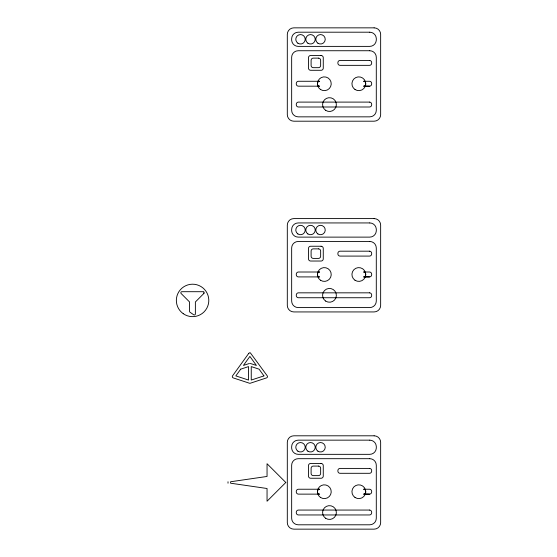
<?xml version="1.0" encoding="UTF-8"?>
<svg xmlns="http://www.w3.org/2000/svg" width="557" height="557" viewBox="0 0 557 557"><rect width="100%" height="100%" fill="white"/><g stroke="black" fill="none" stroke-linecap="round" stroke-linejoin="round"><path stroke-width="0.84" d="M203.911 293.421L195.382 301.971L195.375 314.044A1.086 1.086 0 0 1 193.808 314.858L190.028 312.233A1.093 1.093 0 0 1 189.561 311.335L189.561 301.971L181.039 293.421A1.065 1.065 0 0 1 180.844 292.669A1.093 1.093 0 0 1 181.749 291.701L203.201 291.708A1.065 1.065 0 0 1 203.876 292.105M249.473 363.449L243.43 365.427L249.891 356.417L256.401 365.441L250.316 363.449M369.493 86.175L363.547 86.175A2.179 2.179 0 0 0 365.719 83.996L365.719 83.453A2.179 2.179 0 0 0 363.547 81.273L369.493 81.273A2.179 2.179 0 0 1 371.672 83.453L371.672 83.996A2.179 2.179 0 0 1 369.493 86.175L365.308 86.119M369.493 276.913L363.547 276.913A2.179 2.179 0 0 0 365.719 274.74L365.719 274.19A2.179 2.179 0 0 0 363.547 272.011L369.493 272.011A2.179 2.179 0 0 1 371.672 274.19L371.672 274.74A2.179 2.179 0 0 1 369.493 276.913L365.308 276.857M369.493 494.129L363.547 494.129A2.179 2.179 0 0 0 365.719 491.956L365.719 491.406A2.179 2.179 0 0 0 363.547 489.234L369.493 489.234A2.179 2.179 0 0 1 371.672 491.406L371.672 491.956A2.179 2.179 0 0 1 369.493 494.129L365.308 494.08M228.015 481.756L228.015 483.204M203.869 292.105A1.093 1.093 0 0 1 203.911 293.428M248.798 353.319L232.568 375.822A1.358 1.358 0 0 0 233.237 377.904L249.466 383.216A1.365 1.365 0 0 0 250.309 383.216L266.538 377.897A1.351 1.351 0 0 0 267.221 375.822L250.358 352.86A1.49 1.49 0 0 0 249.425 352.866L248.798 353.319M240.701 369.166L235.841 375.905L248.54 380.062L248.54 366.597L240.701 369.166M285.804 482.48L267.047 501.23L267.047 488.503L230.598 483.204L230.598 481.756L267.047 476.451L267.047 463.723L285.804 482.48M263.941 375.898L251.249 380.062L251.249 366.597L259.082 369.166L263.941 375.898M374.123 27.85L293.831 27.85A6.531 6.531 0 0 0 287.308 34.381L287.308 114.665A6.531 6.531 0 0 0 293.831 121.196L374.123 121.196A6.531 6.531 0 0 0 380.647 114.665L380.647 34.381A6.531 6.531 0 0 0 374.123 27.85M369.771 32.202L298.183 32.202A6.531 6.531 0 0 0 291.659 38.732A21.584 21.584 0 0 0 291.673 40.341A6.531 6.531 0 0 0 298.183 46.384L369.771 46.384A6.531 6.531 0 0 0 376.281 40.341A21.584 21.584 0 0 0 376.281 38.245A6.531 6.531 0 0 0 369.771 32.202M369.771 50.736L298.183 50.736A6.531 6.531 0 0 0 291.659 57.267L291.659 110.314A6.531 6.531 0 0 0 298.183 116.845L369.771 116.845A6.531 6.531 0 0 0 376.295 110.314L376.295 57.267A6.531 6.531 0 0 0 369.771 50.736M321.09 55.505L310.653 55.505A2.179 2.179 0 0 0 308.481 57.677L308.481 68.121A2.179 2.179 0 0 0 310.653 70.293L321.09 70.293A2.179 2.179 0 0 0 323.269 68.121L323.269 57.677A2.179 2.179 0 0 0 321.09 55.505M318.465 58.13L313.285 58.13A2.179 2.179 0 0 0 311.105 60.309L311.105 65.489A2.179 2.179 0 0 0 313.285 67.669L318.465 67.669A2.179 2.179 0 0 0 320.644 65.489L320.644 60.309A2.179 2.179 0 0 0 318.465 58.13M369.493 60.448L340.069 60.448A2.179 2.179 0 0 0 337.89 62.628L337.89 63.171A2.179 2.179 0 0 0 340.069 65.35L369.493 65.35A2.179 2.179 0 0 0 371.672 63.171L371.672 62.628A2.179 2.179 0 0 0 369.493 60.448M319.607 81.273L298.461 81.273A2.179 2.179 0 0 0 296.282 83.453L296.282 83.996A2.179 2.179 0 0 0 298.461 86.175L319.607 86.175A2.179 2.179 0 0 1 317.434 83.996L317.434 83.453A2.179 2.179 0 0 1 319.607 81.273M369.493 102.098L298.461 102.098A2.179 2.179 0 0 0 296.282 104.277L296.282 104.827A2.179 2.179 0 0 0 298.461 107L369.493 107A2.179 2.179 0 0 0 371.672 104.827L371.672 104.277A2.179 2.179 0 0 0 369.493 102.098M374.123 218.588L293.831 218.588A6.531 6.531 0 0 0 287.308 225.119L287.308 305.403A6.531 6.531 0 0 0 293.831 311.934L374.123 311.934A6.531 6.531 0 0 0 380.647 305.403L380.647 225.119A6.531 6.531 0 0 0 374.123 218.588M369.771 222.939L298.183 222.939A6.531 6.531 0 0 0 291.659 229.47A21.584 21.584 0 0 0 291.673 231.085A6.531 6.531 0 0 0 298.183 237.122L369.771 237.122A6.531 6.531 0 0 0 376.281 231.085A21.584 21.584 0 0 0 376.281 228.983A6.531 6.531 0 0 0 369.771 222.939M369.771 241.473L298.183 241.473A6.531 6.531 0 0 0 291.659 248.004L291.659 301.052A6.531 6.531 0 0 0 298.183 307.582L369.771 307.582A6.531 6.531 0 0 0 376.295 301.052L376.295 248.004A6.531 6.531 0 0 0 369.771 241.473M321.09 246.243L310.653 246.243A2.179 2.179 0 0 0 308.481 248.422L308.481 258.859A2.179 2.179 0 0 0 310.653 261.031L321.09 261.031A2.179 2.179 0 0 0 323.269 258.859L323.269 248.422A2.179 2.179 0 0 0 321.09 246.243M318.465 248.868L313.285 248.868A2.179 2.179 0 0 0 311.105 251.047L311.105 256.227A2.179 2.179 0 0 0 313.285 258.406L318.465 258.406A2.179 2.179 0 0 0 320.644 256.227L320.644 251.047A2.179 2.179 0 0 0 318.465 248.868M369.493 251.186L340.069 251.186A2.179 2.179 0 0 0 337.89 253.365L337.89 253.908A2.179 2.179 0 0 0 340.069 256.088L369.493 256.088A2.179 2.179 0 0 0 371.672 253.908L371.672 253.365A2.179 2.179 0 0 0 369.493 251.186M319.607 272.011L298.461 272.011A2.179 2.179 0 0 0 296.282 274.19L296.282 274.74A2.179 2.179 0 0 0 298.461 276.913L319.607 276.913A2.179 2.179 0 0 1 317.434 274.74L317.434 274.19A2.179 2.179 0 0 1 319.607 272.011M369.493 292.836L298.461 292.836A2.179 2.179 0 0 0 296.282 295.015L296.282 295.565A2.179 2.179 0 0 0 298.461 297.737L369.493 297.737A2.179 2.179 0 0 0 371.672 295.565L371.672 295.015A2.179 2.179 0 0 0 369.493 292.836M374.123 435.804L293.831 435.804A6.531 6.531 0 0 0 287.308 442.335L287.308 522.619A6.531 6.531 0 0 0 293.831 529.15L374.123 529.15A6.531 6.531 0 0 0 380.647 522.619L380.647 442.335A6.531 6.531 0 0 0 374.123 435.804M369.771 440.155L298.183 440.155A6.531 6.531 0 0 0 291.659 446.686A21.584 21.584 0 0 0 291.673 448.301A6.531 6.531 0 0 0 298.183 454.338L369.771 454.338A6.531 6.531 0 0 0 376.281 448.301A21.584 21.584 0 0 0 376.281 446.199A6.531 6.531 0 0 0 369.771 440.155M369.771 458.69L298.183 458.69A6.531 6.531 0 0 0 291.659 465.22L291.659 518.268A6.531 6.531 0 0 0 298.183 524.798L369.771 524.798A6.531 6.531 0 0 0 376.295 518.268L376.295 465.22A6.531 6.531 0 0 0 369.771 458.69M321.09 463.459L310.653 463.459A2.179 2.179 0 0 0 308.481 465.638L308.481 476.075A2.179 2.179 0 0 0 310.653 478.247L321.09 478.247A2.179 2.179 0 0 0 323.269 476.075L323.269 465.638A2.179 2.179 0 0 0 321.09 463.459M318.465 466.091L313.285 466.091A2.179 2.179 0 0 0 311.105 468.263L311.105 473.45A2.179 2.179 0 0 0 313.285 475.622L318.465 475.622A2.179 2.179 0 0 0 320.644 473.45L320.644 468.263A2.179 2.179 0 0 0 318.465 466.091M369.493 468.409L340.069 468.409A2.179 2.179 0 0 0 337.89 470.581L337.89 471.131A2.179 2.179 0 0 0 340.069 473.304L369.493 473.304A2.179 2.179 0 0 0 371.672 471.131L371.672 470.581A2.179 2.179 0 0 0 369.493 468.409M319.607 489.234L298.461 489.234A2.179 2.179 0 0 0 296.282 491.406L296.282 491.956A2.179 2.179 0 0 0 298.461 494.129L319.607 494.129A2.179 2.179 0 0 1 317.434 491.956L317.434 491.406A2.179 2.179 0 0 1 319.607 489.234M369.493 510.059L298.461 510.059A2.179 2.179 0 0 0 296.282 512.231L296.282 512.781A2.179 2.179 0 0 0 298.461 514.96L369.493 514.96A2.179 2.179 0 0 0 371.672 512.781L371.672 512.231A2.179 2.179 0 0 0 369.493 510.059M183.232 313.688A16.223 16.223 0 0 0 208.736 301.88A16.223 16.223 0 0 0 185.76 285.699A16.223 16.223 0 0 0 183.232 313.688M355.004 497.464A6.9 6.9 0 0 0 365.705 492.158A6.9 6.9 0 0 0 355.763 485.544A6.9 6.9 0 0 0 355.004 497.464M325.657 518.288A6.9 6.9 0 0 0 336.358 512.983A6.9 6.9 0 0 0 326.409 506.369A6.9 6.9 0 0 0 325.657 518.288M320.512 497.464A6.9 6.9 0 0 0 331.213 492.158A6.9 6.9 0 0 0 321.264 485.544A6.9 6.9 0 0 0 320.512 497.464M317.908 451.184A4.721 4.721 0 0 0 325.232 447.549A4.721 4.721 0 0 0 318.423 443.024A4.721 4.721 0 0 0 317.908 451.184M307.896 451.184A4.721 4.721 0 0 0 315.22 447.549A4.721 4.721 0 0 0 308.418 443.024A4.721 4.721 0 0 0 307.896 451.184M297.891 451.184A4.721 4.721 0 0 0 305.215 447.549A4.721 4.721 0 0 0 298.406 443.024A4.721 4.721 0 0 0 297.891 451.184M355.004 89.503A6.9 6.9 0 0 0 365.705 84.198A6.9 6.9 0 0 0 355.763 77.583A6.9 6.9 0 0 0 355.004 89.503M325.657 110.335A6.9 6.9 0 0 0 336.358 105.022A6.9 6.9 0 0 0 326.409 98.408A6.9 6.9 0 0 0 325.657 110.335M320.512 89.503A6.9 6.9 0 0 0 331.213 84.198A6.9 6.9 0 0 0 321.264 77.583A6.9 6.9 0 0 0 320.512 89.503M317.908 43.223A4.721 4.721 0 0 0 325.232 39.589A4.721 4.721 0 0 0 318.423 35.063A4.721 4.721 0 0 0 317.908 43.223M307.896 43.223A4.721 4.721 0 0 0 315.22 39.589A4.721 4.721 0 0 0 308.418 35.063A4.721 4.721 0 0 0 307.896 43.223M297.891 43.223A4.721 4.721 0 0 0 305.215 39.589A4.721 4.721 0 0 0 298.406 35.063A4.721 4.721 0 0 0 297.891 43.223M355.004 280.248A6.9 6.9 0 0 0 365.705 274.935A6.9 6.9 0 0 0 355.763 268.321A6.9 6.9 0 0 0 355.004 280.248M325.657 301.072A6.9 6.9 0 0 0 336.358 295.76A6.9 6.9 0 0 0 326.409 289.146A6.9 6.9 0 0 0 325.657 301.072M320.512 280.248A6.9 6.9 0 0 0 331.213 274.935A6.9 6.9 0 0 0 321.264 268.321A6.9 6.9 0 0 0 320.512 280.248M317.908 233.961A4.721 4.721 0 0 0 325.232 230.326A4.721 4.721 0 0 0 318.423 225.801A4.721 4.721 0 0 0 317.908 233.961M307.896 233.961A4.721 4.721 0 0 0 315.22 230.326A4.721 4.721 0 0 0 308.418 225.801A4.721 4.721 0 0 0 307.896 233.961M297.891 233.961A4.721 4.721 0 0 0 305.215 230.326A4.721 4.721 0 0 0 298.406 225.801A4.721 4.721 0 0 0 297.891 233.961"/></g></svg>
